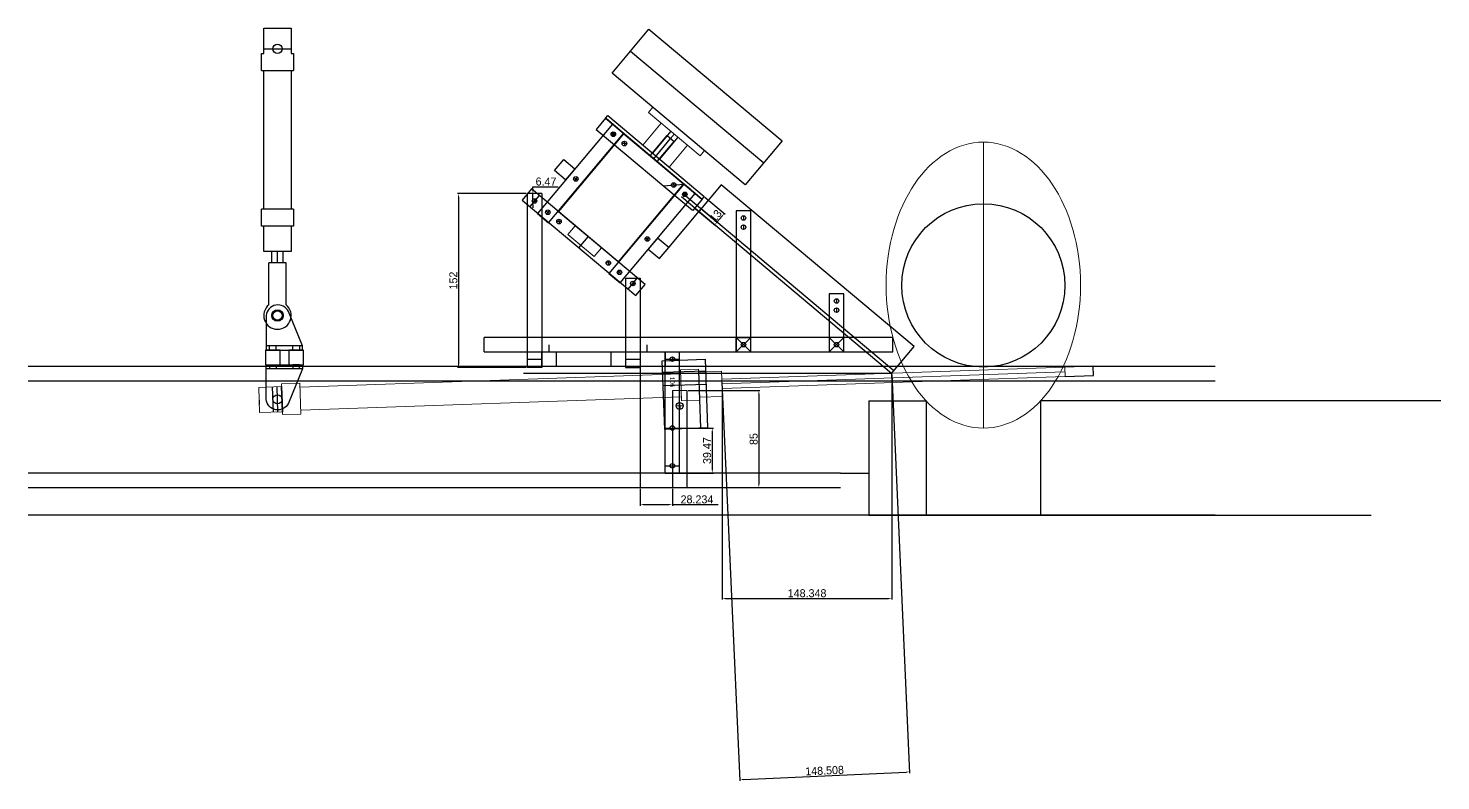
# Model space of a CAD drawing. Header units: millimetres. Extents: x -15418 to 43885, y -27590 to 23052.
# Drawn here: x 11688 to 12923, y -17196 to -16539 of the extents above; entities that cross this region are included whole.
import ezdxf

# ---------------------------------------------------------------- set-up
doc = ezdxf.new("R2010")
doc.units = ezdxf.units.MM
doc.header["$LTSCALE"] = 0.5
doc.layers.get('0').update_dxf_attribs({"lineweight": 5})
doc.layers.get('Defpoints').update_dxf_attribs({"color": 4})
for name, color, linetype in [('Layer1', 1, 'Continuous'), ('Layer2', 2, 'Continuous'), ('Layer3', 9, 'Continuous'), ('Layer4', 6, 'Continuous')]:
    doc.layers.add(name, color=color, linetype=linetype)
doc.layers.add('Layer5', color=51, linetype='Continuous', lineweight=5)
doc.layers.add('Layer9', color=3, linetype='Continuous', lineweight=5)
doc.dimstyles.new('ISO-25', dxfattribs={"dimtxt": 7, "dimasz": 3, "dimexe": 1, "dimexo": 1, "dimgap": 1, "dimtad": 1, "dimtoh": 1, "dimdec": 3, "dimdsep": 46, "dimtxsty": 'Standard', "dimcen": 2.5, "dimadec": 0, "dimazin": 0, "dimtfac": 1, "dimtdec": 3, "dimtmove": 0, "dimatfit": 3, "dimfxl": 1, "dimarcsym": 1})

# ---------------------------------------------------------------- blocks, each defined once
blk = doc.blocks.new('*D193')
at = {"layer": 'Defpoints', "color": 0, "transparency": 16777216}
for p in [(12124.4, -16683), (12064.3, -16835), (12124.4, -16835)]:
    blk.add_point(p, dxfattribs=at)
at = {"layer": 'Layer1', "color": 0, "lineweight": -2, "transparency": 16777216}
for p, q in [((12123.4, -16683), (12063.3, -16683)), ((12064.3, -16686), (12064.3, -16832)), ((12123.4, -16835), (12063.3, -16835))]:
    blk.add_line(p, q, dxfattribs=at)
at = {"layer": 'Layer1', "color": 0, "transparency": 16777216}
for points in [[(12063.8, -16686), (12064.8, -16686), (12064.3, -16683)], [(12063.8, -16832), (12064.8, -16832), (12064.3, -16835)]]:
    blk.add_solid(points, dxfattribs=at)
at = {"layer": 'Layer1', "color": 0, "transparency": 16777216, "insert": (12059.8, -16759), "char_height": 7, "attachment_point": 5, "rotation": 90}
blk.add_mtext('152', dxfattribs=at)
blk = doc.blocks.new('*D194')
at = {"layer": 'Defpoints', "color": 0, "transparency": 16777216}
for p in [(12129.3, -16683), (12130.8, -16683), (12130.8, -16689.5)]:
    blk.add_point(p, dxfattribs=at)
at = {"layer": 'Layer1', "color": 0, "lineweight": -2, "transparency": 16777216}
for p, q in [((12129.8, -16683), (12128.3, -16683)), ((12129.3, -16680), (12129.3, -16677)), ((12129.3, -16677), (12151.3, -16677)), ((12129.3, -16689.5), (12129.3, -16683)), ((12129.8, -16689.5), (12128.3, -16689.5)), ((12129.3, -16692.5), (12129.3, -16695.5))]:
    blk.add_line(p, q, dxfattribs=at)
at = {"layer": 'Layer1', "color": 0, "transparency": 16777216}
for points in [[(12128.8, -16680), (12129.8, -16680), (12129.3, -16683)], [(12128.8, -16692.5), (12129.8, -16692.5), (12129.3, -16689.5)]]:
    blk.add_solid(points, dxfattribs=at)
at = {"layer": 'Layer1', "color": 0, "transparency": 16777216, "insert": (12140.8, -16672.5), "char_height": 7, "attachment_point": 5}
blk.add_mtext('6.47', dxfattribs=at)
blk = doc.blocks.new('*D195')
at = {"layer": 'Defpoints', "color": 0, "transparency": 16777216}
for p in [(12264, -16855), (12264, -16940), (12326.9, -16940)]:
    blk.add_point(p, dxfattribs=at)
at = {"layer": 'Layer1', "color": 0, "lineweight": -2, "transparency": 16777216}
for p, q in [((12265, -16855), (12327.9, -16855)), ((12326.9, -16858), (12326.9, -16937)), ((12265, -16940), (12327.9, -16940))]:
    blk.add_line(p, q, dxfattribs=at)
at = {"layer": 'Layer1', "color": 0, "transparency": 16777216}
for points in [[(12326.4, -16858), (12327.4, -16858), (12326.9, -16855)], [(12326.4, -16937), (12327.4, -16937), (12326.9, -16940)]]:
    blk.add_solid(points, dxfattribs=at)
at = {"layer": 'Layer1', "color": 0, "transparency": 16777216, "insert": (12322.4, -16897.5), "char_height": 7, "attachment_point": 5, "rotation": 90}
blk.add_mtext('85', dxfattribs=at)
blk = doc.blocks.new('*D196')
at = {"layer": 'Defpoints', "color": 0, "transparency": 16777216}
for p in [(12443.3, -16848.1), (12294.9, -16855), (12443.3, -17036.8)]:
    blk.add_point(p, dxfattribs=at)
at = {"layer": 'Layer1', "color": 0, "lineweight": -2, "transparency": 16777216}
for p, q in [((12294.9, -16856), (12294.9, -17037.8)), ((12443.3, -16849.1), (12443.3, -17037.8)), ((12297.9, -17036.8), (12440.3, -17036.8))]:
    blk.add_line(p, q, dxfattribs=at)
at = {"layer": 'Layer1', "color": 0, "transparency": 16777216}
for points in [[(12297.9, -17036.3), (12297.9, -17037.3), (12294.9, -17036.8)], [(12440.3, -17036.3), (12440.3, -17037.3), (12443.3, -17036.8)]]:
    blk.add_solid(points, dxfattribs=at)
at = {"layer": 'Layer1', "color": 0, "transparency": 16777216, "insert": (12369.1, -17032.3), "char_height": 7, "attachment_point": 5}
blk.add_mtext('148.348', dxfattribs=at)
blk = doc.blocks.new('*D197')
at = {"layer": 'Defpoints', "color": 0, "transparency": 16777216}
for p in [(12223.1, -16940), (12251.3, -16940), (12251.3, -16954.8)]:
    blk.add_point(p, dxfattribs=at)
at = {"layer": 'Layer1', "color": 0, "lineweight": -2, "transparency": 16777216}
for p, q in [((12223.1, -16941), (12223.1, -16955.8)), ((12251.3, -16941), (12251.3, -16955.8)), ((12226.1, -16954.8), (12248.3, -16954.8)), ((12251.3, -16954.8), (12291.3, -16954.8))]:
    blk.add_line(p, q, dxfattribs=at)
at = {"layer": 'Layer1', "color": 0, "transparency": 16777216}
for points in [[(12226.1, -16954.3), (12226.1, -16955.3), (12223.1, -16954.8)], [(12248.3, -16954.3), (12248.3, -16955.3), (12251.3, -16954.8)]]:
    blk.add_solid(points, dxfattribs=at)
at = {"layer": 'Layer1', "color": 0, "transparency": 16777216, "insert": (12272.8, -16950.3), "char_height": 7, "attachment_point": 5}
blk.add_mtext('28.234', dxfattribs=at)
blk = doc.blocks.new('*D198')
at = {"layer": 'Defpoints', "color": 0, "transparency": 16777216}
for p in [(12279.1, -16685.6), (12270.7, -16695.5), (12288.3, -16710.3)]:
    blk.add_point(p, dxfattribs=at)
at = {"layer": 'Layer1', "color": 0, "lineweight": -2, "transparency": 16777216}
for p, q in [((12279.8, -16686.2), (12297.5, -16701)), ((12271.5, -16696.2), (12289.1, -16711)), ((12294.8, -16702.7), (12290.3, -16708))]:
    blk.add_line(p, q, dxfattribs=at)
at = {"layer": 'Layer1', "color": 0, "transparency": 16777216}
for points in [[(12289.9, -16707.7), (12290.7, -16708.3), (12288.3, -16710.3)], [(12294.4, -16702.3), (12295.2, -16703), (12296.7, -16700.4)]]:
    blk.add_solid(points, dxfattribs=at)
at = {"layer": 'Layer1', "color": 0, "transparency": 16777216, "insert": (12289.1, -16702.4), "char_height": 7, "attachment_point": 5, "rotation": 50}
blk.add_mtext('13', dxfattribs=at)
blk = doc.blocks.new('*D199')
at = {"layer": 'Defpoints', "color": 0, "lineweight": -2, "transparency": 16777216}
for p, q in [((12294.7, -16847.8), (12310.4, -17196.1)), ((12443.1, -16841.1), (12458.8, -17189.4)), ((12313.4, -17195), (12455.7, -17188.6))]:
    blk.add_line(p, q, dxfattribs=at)
at = {"layer": 'Defpoints', "color": 0, "transparency": 16777216}
for p in [(12294.6, -16846.8), (12443, -16840.1), (12458.7, -17188.4)]:
    blk.add_point(p, dxfattribs=at)
for points in [[(12455.7, -17188.1), (12455.8, -17189.1), (12458.7, -17188.4)], [(12313.3, -17194.5), (12313.4, -17195.5), (12310.4, -17195.1)]]:
    blk.add_solid(points, dxfattribs=at)
at = {"layer": 'Defpoints', "color": 0, "transparency": 16777216, "insert": (12384.4, -17187.3), "char_height": 7, "attachment_point": 5, "rotation": 2.5849}
blk.add_mtext('148.508', dxfattribs=at)
blk = doc.blocks.new('*D200')
at = {"layer": 'Defpoints', "color": 0, "transparency": 16777216}
for p in [(12251.3, -16887.9), (12251.3, -16927.3), (12286.2, -16927.3)]:
    blk.add_point(p, dxfattribs=at)
at = {"layer": 'Layer1', "color": 0, "lineweight": -2, "transparency": 16777216}
for p, q in [((12252.3, -16887.9), (12287.2, -16887.9)), ((12286.2, -16890.9), (12286.2, -16924.3)), ((12252.3, -16927.3), (12287.2, -16927.3))]:
    blk.add_line(p, q, dxfattribs=at)
at = {"layer": 'Layer1', "color": 0, "transparency": 16777216}
for points in [[(12285.7, -16890.9), (12286.7, -16890.9), (12286.2, -16887.9)], [(12285.7, -16924.3), (12286.7, -16924.3), (12286.2, -16927.3)]]:
    blk.add_solid(points, dxfattribs=at)
at = {"layer": 'Layer1', "color": 0, "transparency": 16777216, "insert": (12281.7, -16907.6), "char_height": 7, "attachment_point": 5, "rotation": 90}
blk.add_mtext('39.47', dxfattribs=at)

msp = doc.modelspace()

# ---------------------------------------------------------------- linework, layer by layer
at = {"transparency": 33554661}
for p, q in [((12230.4178, -16612.1003), (12234.2745, -16607.504)), ((12275.6144, -16650.0248), (12230.4178, -16612.1003)), ((12234.2745, -16607.504), (12279.4712, -16645.4285)), ((12241.5255, -16621.4207), (12225.4558, -16640.5718)), ((12208.9726, -16630.657), (12151.7645, -16698.835)), ((12253.0161, -16631.0625), (12236.9464, -16650.2136)), ((12248.4371, -16659.8555), (12225.4558, -16640.5718)), ((12264.5068, -16640.7044), (12248.4371, -16659.8555)), ((12279.4712, -16645.4285), (12275.6144, -16650.0248)), ((12203.8555, -16742.5445), (12261.0636, -16674.3666)), ((12151.7645, -16698.835), (12203.8555, -16742.5445)), ((12166.3193, -16711.0479), (12159.8593, -16718.7467)), ((12189.3006, -16730.3316), (12166.3193, -16711.0479)), ((12159.8593, -16718.7467), (12182.8406, -16738.0303)), ((12182.8406, -16738.0303), (12189.3006, -16730.3316))]:
    msp.add_line(p, q, dxfattribs=at)
at = {"layer": 'Defpoints', "transparency": 33554661}
for p, q in [((12294.0813, -16675.3109), (12274.4763, -16698.6752)), ((12462.6111, -16816.7241), (12294.0813, -16675.3109)), ((12443.006, -16840.0885), (12274.4763, -16698.6752)), ((12444.9344, -16837.7903), (12276.4046, -16696.3771)), ((12242.4997, -16829.0793), (12279.9768, -16827.7706)), ((12244.5936, -16889.0428), (12242.4997, -16829.0793)), ((12279.9768, -16827.7706), (12282.0708, -16887.7341)), ((12242.8487, -16839.0733), (12280.3258, -16837.7645)), ((12276.0745, -16887.9435), (12274.3295, -16837.9739)), ((12280.7446, -16849.7572), (12243.2675, -16851.0659)), ((12251.2873, -16855.0261), (12251.2873, -16940.026)), ((12263.9873, -16855.0261), (12263.9873, -16940.026)), ((12260.6355, -16868.4704), (12254.6391, -16868.6798)), ((12257.5326, -16865.5769), (12257.742, -16871.5733)), ((12282.0708, -16887.7341), (12244.5936, -16889.0428)), ((12398.2365, -16927.326), (12423.2365, -16927.326))]:
    msp.add_line(p, q, dxfattribs=at)
msp.add_circle((12257.6373, -16868.5751), 3, dxfattribs=at)
at = {"layer": 'Layer1', "transparency": 33554661}
for p, q in [((11893.9731, -16560.5045), (11893.9731, -16538.5045)), ((11893.9731, -16538.5045), (11917.9731, -16538.5045)), ((11917.9731, -16538.5045), (11917.9731, -16560.5045)), ((12198.6535, -16577.6144), (12230.7929, -16539.3122)), ((12230.7929, -16539.3122), (12347.2316, -16637.0159)), ((11891.9731, -16575.5045), (11891.9731, -16560.5045)), ((11891.9731, -16560.5045), (11893.9731, -16560.5045)), ((11893.9731, -16556.5045), (11917.9731, -16556.5045)), ((11917.9731, -16560.5045), (11919.9731, -16560.5045)), ((11919.9731, -16560.5045), (11919.9731, -16575.5045)), ((12214.7232, -16558.4633), (12331.1619, -16656.167)), ((11891.9731, -16575.5045), (11919.9731, -16575.5045)), ((11893.9731, -16696.5045), (11893.9731, -16575.5045)), ((11917.9731, -16575.5045), (11917.9731, -16696.5045)), ((12315.0922, -16675.3181), (12198.6535, -16577.6144)), ((12198.8608, -16622.1722), (12133.2964, -16700.3087)), ((12192.8856, -16617.1585), (12184.7222, -16626.8872)), ((12192.8856, -16617.1585), (12194.814, -16614.8603)), ((12277.1505, -16687.8651), (12192.8856, -16617.1585)), ((12192.8856, -16617.1585), (12277.1505, -16687.8651)), ((12203.3038, -16625.9004), (12193.5751, -16617.737)), ((12194.814, -16614.8603), (12279.0789, -16685.567)), ((12208.5895, -16630.3356), (12198.8608, -16622.1722)), ((12203.3038, -16625.9004), (12213.0326, -16634.0638)), ((12143.0252, -16708.4721), (12208.5895, -16630.3356)), ((12184.7222, -16626.8872), (12268.9871, -16697.5939)), ((12201.6358, -16630.944), (12197.6511, -16631.2926)), ((12201.1755, -16632.4039), (12198.1114, -16629.8327)), ((12198.3579, -16632.6504), (12200.929, -16629.5862)), ((12199.8178, -16633.1107), (12199.4691, -16629.1259)), ((12208.9726, -16630.657), (12261.0636, -16674.3666)), ((12209.1979, -16637.2893), (12209.5465, -16641.2741)), ((12231.9539, -16649.9406), (12246.738, -16632.3216)), ((12235.0181, -16652.5118), (12249.8022, -16634.8928)), ((12238.0822, -16655.0829), (12252.8664, -16637.4639)), ((12246.738, -16632.3216), (12252.8664, -16637.4639)), ((12347.2316, -16637.0159), (12315.0922, -16675.3181)), ((12211.3646, -16639.1074), (12207.3798, -16639.456)), ((12231.9539, -16649.9406), (12238.0822, -16655.0829)), ((12148.1864, -16662.8058), (12156.3498, -16653.0771)), ((12157.9152, -16670.9692), (12148.1864, -16662.8058)), ((12156.3498, -16653.0771), (12166.0786, -16661.2405)), ((12166.0786, -16661.2405), (12157.9152, -16670.9692)), ((12165.3292, -16668.901), (12168.3934, -16671.4721)), ((12168.1469, -16668.6545), (12165.5757, -16671.7186)), ((12261.4466, -16674.688), (12195.8823, -16752.8245)), ((12243.5544, -16676.2533), (12261.4466, -16674.688)), ((12254.4929, -16675.2963), (12250.5081, -16675.6449)), ((12252.3262, -16673.4782), (12252.6748, -16677.463)), ((12266.7323, -16679.1232), (12257.0035, -16670.9598)), ((12271.1754, -16682.8514), (12261.4466, -16674.688)), ((12128.0171, -16678.9085), (12119.8537, -16688.6373)), ((12124.4032, -16683.0237), (12124.4032, -16835.0237)), ((12137.1032, -16683.0237), (12124.4032, -16683.0237)), ((12134.8349, -16684.6294), (12126.6715, -16694.3581)), ((12227.6029, -16762.4709), (12128.0171, -16678.9085)), ((12130.7532, -16687.4937), (12130.7532, -16691.4937)), ((12137.1032, -16683.0237), (12137.1032, -16835.0237)), ((12205.611, -16760.9879), (12271.1754, -16682.8514)), ((12286.8096, -16709.0241), (12259.332, -16685.9677)), ((12264.2217, -16683.4597), (12260.2369, -16683.8084)), ((12260.6972, -16682.3485), (12263.7614, -16684.9196)), ((12260.9437, -16685.1661), (12263.5149, -16682.102)), ((12288.7379, -16706.726), (12261.2604, -16683.6696)), ((12262.4036, -16685.6264), (12262.055, -16681.6416)), ((12266.7323, -16679.1232), (12276.4611, -16687.2866)), ((12279.0789, -16685.567), (12277.1505, -16687.8651)), ((11891.9731, -16711.5045), (11891.9731, -16696.5045)), ((11919.9731, -16696.5045), (11891.9731, -16696.5045)), ((11919.9731, -16696.5045), (11919.9731, -16711.5045)), ((12119.8537, -16688.6373), (12219.4395, -16772.1997)), ((12128.7532, -16689.4937), (12132.7532, -16689.4937)), ((12143.9626, -16700.5778), (12140.8984, -16698.0066)), ((12141.1449, -16700.8243), (12143.7161, -16697.7601)), ((12277.2508, -16687.9492), (12269.0874, -16697.678)), ((11919.9731, -16711.5045), (11891.9731, -16711.5045)), ((11893.9731, -16733.5045), (11893.9731, -16711.5045)), ((11917.9731, -16711.5045), (11917.9731, -16733.5045)), ((12133.2964, -16700.3087), (12143.0252, -16708.4721)), ((12154.1565, -16707.2853), (12150.1717, -16707.634)), ((12151.9898, -16705.4673), (12152.3384, -16709.452)), ((12169.6466, -16730.4185), (12177.81, -16720.6897)), ((12227.915, -16721.4167), (12230.9792, -16723.9879)), ((12230.7327, -16721.1702), (12228.1615, -16724.2344)), ((12238.3932, -16721.9196), (12230.2298, -16731.6484)), ((12248.122, -16730.083), (12238.3932, -16721.9196)), ((11917.9731, -16733.5045), (11893.9731, -16733.5045)), ((11900.9731, -16743.5045), (11900.9731, -16733.5045)), ((11905.9731, -16743.5045), (11905.9731, -16733.5045)), ((11910.9731, -16743.5045), (11910.9731, -16733.5045)), ((12230.2298, -16731.6484), (12239.9586, -16739.8118)), ((12239.9586, -16739.8118), (12248.122, -16730.083)), ((11913.4731, -16743.5045), (11898.4731, -16743.5045)), ((11898.4731, -16780.137), (11898.4731, -16743.5045)), ((11913.4731, -16780.137), (11913.4731, -16743.5045)), ((12197.2848, -16743.4743), (12193.3, -16743.8229)), ((12195.1181, -16741.6562), (12195.4667, -16745.641)), ((12195.8823, -16752.8245), (12205.611, -16760.9879)), ((12203.4843, -16750.5224), (12206.5484, -16753.0935)), ((12203.7308, -16753.34), (12206.3019, -16750.2759)), ((12210.3534, -16757.0245), (12210.3534, -16835.0245)), ((12210.3534, -16757.0245), (12223.0534, -16757.0245)), ((12210.3534, -16759.6145), (12210.3534, -16763.6145)), ((12212.6217, -16766.4789), (12220.7851, -16756.7501)), ((12216.7034, -16759.6145), (12216.7034, -16763.6145)), ((12216.7034, -16761.6145), (12218.7034, -16761.6145)), ((12223.0534, -16757.0245), (12223.0534, -16940.026)), ((12219.4395, -16772.1997), (12227.6029, -16762.4709)), ((12444.017, -16808.686), (12086.6902, -16808.686)), ((12444.017, -16821.386), (12444.017, -16808.686)), ((11908.2431, -16819.8245), (11895.5431, -16819.8245)), ((11895.5431, -16819.8245), (11895.5431, -16832.5245)), ((11927.9255, -16816.1445), (11895.994, -16816.1445)), ((11898.8931, -16819.8245), (11898.8931, -16816.1445)), ((11904.8931, -16819.8245), (11904.8931, -16816.1445)), ((11908.2431, -16832.5245), (11908.2431, -16819.8245)), ((11928.6231, -16819.8245), (11915.9231, -16819.8245)), ((11915.9231, -16819.8245), (11915.9231, -16832.5245)), ((11928.6231, -16832.5245), (11928.6231, -16819.8245)), ((12086.6902, -16821.386), (12444.017, -16821.386)), ((12137.1032, -16834.086), (12137.1032, -16821.386)), ((12137.1032, -16821.386), (12149.8032, -16821.386)), ((12149.8032, -16821.386), (12149.8032, -16834.086)), ((12197.6534, -16834.086), (12197.6534, -16821.386)), ((12197.6534, -16821.386), (12210.3534, -16821.386)), ((12210.3534, -16821.386), (12210.3534, -16834.086)), ((12244.9373, -16927.326), (12244.9373, -16821.326)), ((12244.9373, -16821.326), (12257.6373, -16821.326)), ((12244.9373, -16821.356), (12244.9373, -16834.056)), ((12257.6373, -16927.326), (12257.6373, -16821.326)), ((12257.6373, -16834.056), (12257.6373, -16821.356)), ((12443.006, -16840.0885), (12462.6111, -16816.7241)), ((12725.9252, -16834.086), (11688.0263, -16834.086)), ((11895.5431, -16832.5245), (11908.2431, -16832.5245)), ((11898.8931, -16832.5245), (11898.8931, -16836.2045)), ((11898.8931, -16832.5245), (11904.8931, -16832.5245)), ((11904.8931, -16832.5245), (11904.8931, -16836.2045)), ((11915.9231, -16832.5245), (11928.6231, -16832.5245)), ((11919.2731, -16832.5245), (11925.2731, -16832.5245)), ((12124.4032, -16827.736), (12137.1032, -16827.736)), ((12137.1032, -16835.0237), (12124.4032, -16835.0237)), ((12149.8032, -16834.086), (12137.1032, -16834.086)), ((12210.3534, -16834.086), (12197.6534, -16834.086)), ((12210.3534, -16827.736), (12223.0534, -16827.736)), ((12210.3534, -16835.0245), (12223.0534, -16835.0245)), ((12244.9373, -16827.706), (12257.6373, -16827.706)), ((12251.2873, -16825.706), (12251.2873, -16829.706)), ((12619.3985, -16833.9287), (12594.4137, -16834.8012)), ((12619.6777, -16841.9238), (12619.3985, -16833.9287)), ((12725.9252, -16846.786), (11688.0263, -16846.786)), ((11927.9255, -16836.2045), (11895.994, -16836.2045)), ((12594.6929, -16842.7963), (12619.6777, -16841.9238)), ((12423.2365, -16864.086), (12423.2365, -16964.086)), ((12423.2365, -16864.086), (12473.2365, -16864.086)), ((12473.2365, -16864.086), (12473.2365, -16964.086)), ((12923.2365, -16864.086), (12573.2365, -16864.086)), ((12573.2365, -16864.086), (12573.2365, -16964.086)), ((12244.9373, -16887.856), (12257.6373, -16887.856)), ((12251.2873, -16885.856), (12251.2873, -16889.856)), ((12244.9373, -16920.946), (12257.6373, -16920.946)), ((12251.2873, -16918.946), (12251.2873, -16922.946)), ((12398.2365, -16927.326), (11688.0263, -16927.326)), ((12244.9373, -16927.326), (12257.6373, -16927.326)), ((12398.2365, -16940.026), (11688.0263, -16940.026)), ((12725.9252, -16964.086), (11688.0263, -16964.086)), ((12423.2365, -16964.086), (12862.4112, -16964.086))]:
    msp.add_line(p, q, dxfattribs=at)
for points in [[(11895.994, -16789.5045), (11895.994, -16819.8245), (11927.9931, -16819.8245), (11927.9255, -16816.1445), (11915.5897, -16786.1493, 0.748985189)], [(11895.994, -16862.8445), (11895.994, -16832.5245), (11927.9931, -16832.5245), (11927.9255, -16836.2045), (11915.5897, -16866.1998, -0.748985189)]]:
    msp.add_lwpolyline(points, format="xyb", close=True, dxfattribs=at)
for points in [[(11925.2731, -16816.1445), (11925.2731, -16819.8245), (11919.2731, -16819.8245), (11919.2731, -16816.1445)], [(11925.2731, -16836.2045), (11925.2731, -16832.5245), (11919.2731, -16832.5245), (11919.2731, -16836.2045)]]:
    msp.add_lwpolyline(points, dxfattribs=at)
for centre, radius in [((11905.9731, -16556.5045), 4), ((12199.6435, -16631.1183), 2), ((12199.6435, -16631.1183), 2), ((12209.3722, -16639.2817), 2), ((12166.8613, -16670.1866), 2), ((12252.5005, -16675.4706), 2), ((12130.7532, -16689.4937), 2), ((12262.2293, -16683.634), 2), ((12262.2293, -16683.634), 2), ((12142.4305, -16699.2922), 2), ((12523.2365, -16763.1981), 71.354), ((12152.1641, -16707.4596), 2), ((12229.4471, -16722.7023), 2), ((12195.2924, -16743.6486), 2), ((12205.0164, -16751.8079), 2), ((12216.7034, -16761.6145), 2), ((11905.9731, -16789.5045), 5), ((11905.9731, -16789.5045), 4), ((12251.2873, -16827.706), 2), ((11905.9731, -16862.8445), 4), ((12251.2873, -16887.856), 2), ((12251.2873, -16920.946), 2)]:
    msp.add_circle(centre, radius, dxfattribs=at)
msp.add_arc((11905.9731, -16789.5045), 12, 128.6821875, 51.3178125, dxfattribs=at)
at = {"layer": 'Layer2', "transparency": 33554661}
for p, q in [((12249.9519, -16628.4914), (12233.8823, -16647.6425)), ((12256.0803, -16633.6337), (12240.0106, -16652.7848)), ((12307.1152, -16697.9732), (12307.1152, -16821.386)), ((12319.8152, -16697.9732), (12307.1152, -16697.9732)), ((12319.8152, -16821.386), (12319.8152, -16697.9732)), ((12313.4652, -16702.3232), (12313.4652, -16706.3232)), ((12313.4652, -16710.3232), (12313.4652, -16714.3232)), ((12388.5293, -16770.513), (12388.5293, -16821.386)), ((12401.2293, -16770.513), (12388.5293, -16770.513)), ((12401.2293, -16821.386), (12401.2293, -16770.513)), ((12394.8793, -16774.863), (12394.8793, -16778.863)), ((12394.8793, -16782.863), (12394.8793, -16786.863)), ((12086.6902, -16821.386), (12086.6902, -16808.686)), ((12307.1152, -16808.686), (12319.8152, -16808.686)), ((12319.8152, -16808.686), (12307.1152, -16821.386)), ((12307.1152, -16821.386), (12307.1152, -16808.686)), ((12307.1152, -16808.686), (12319.8152, -16821.386)), ((12319.8152, -16808.686), (12319.8152, -16808.686)), ((12388.5293, -16808.686), (12401.2293, -16821.386)), ((12401.2293, -16808.686), (12388.5293, -16821.386)), ((12401.2293, -16821.386), (12401.2293, -16808.686)), ((12143.4532, -16821.386), (12143.4532, -16815.036)), ((12229.4034, -16821.386), (12229.4034, -16815.036)), ((12307.1152, -16821.386), (12319.8152, -16821.386)), ((12388.5293, -16821.386), (12401.2293, -16821.386)), ((11902.3594, -16873.9774), (11901.5916, -16851.9908)), ((11906.357, -16873.8378), (11905.5892, -16851.8512)), ((11910.3545, -16873.6982), (11909.5867, -16851.7116)), ((11910.3545, -16873.6982), (11909.5867, -16851.7116)), ((11909.5867, -16851.7116), (11910.3545, -16873.6982))]:
    msp.add_line(p, q, dxfattribs=at)
for centre in [(12313.4652, -16704.3232), (12313.4652, -16712.3232), (12394.8793, -16776.863), (12394.8793, -16784.863), (12313.4652, -16815.036), (12394.8793, -16815.036)]:
    msp.add_circle(centre, 2, dxfattribs=at)
at = {"layer": 'Layer3', "transparency": 33554661}
msp.add_line((12248.122, -16730.083), (12276.4046, -16696.3771), dxfattribs=at)
at = {"layer": 'Layer4', "transparency": 33554661}
msp.add_line((12443.006, -16840.0885), (12121.006, -16840.0885), dxfattribs=at)
at = {"layer": 'Layer5', "transparency": 33554661}
msp.add_line((12523.2365, -16887.9998), (12523.2365, -16637.9998), dxfattribs=at)
msp.add_ellipse((12523.2365, -16762.9998), major_axis=(0, -125), ratio=0.68, dxfattribs=at)
at = {"layer": 'Layer9', "transparency": 33554661}
for p, q in [((12257.6373, -16868.5751), (12257.6373, -16828.5507)), ((12294.5965, -16845.2711), (12594.4137, -16834.8012)), ((12594.4137, -16834.8012), (12594.6929, -16842.7963)), ((12258.409, -16840.5311), (11925.6119, -16852.1526)), ((12274.2771, -16836.4748), (12258.2869, -16837.0332)), ((12258.2869, -16837.0332), (12259.2292, -16864.0168)), ((12275.2194, -16863.4584), (12274.2771, -16836.4748)), ((12294.3522, -16838.2753), (12274.3644, -16838.9733)), ((12274.3644, -16838.9733), (12275.1322, -16860.9599)), ((12295.12, -16860.2619), (12294.3522, -16838.2753)), ((12294.8757, -16853.2662), (12294.5965, -16845.2711)), ((12294.7361, -16849.2686), (12594.5533, -16838.7988)), ((12594.6929, -16842.7963), (12294.8757, -16853.2662)), ((12443.006, -16840.0885), (12443.2852, -16848.0836)), ((12523.2365, -16837.2868), (12523.5157, -16845.2819)), ((11889.5989, -16852.4096), (11909.5867, -16851.7116)), ((11890.3667, -16874.3962), (11889.5989, -16852.4096)), ((11890.1224, -16867.4005), (11889.8432, -16859.4054)), ((11909.4995, -16849.2131), (11925.4897, -16848.6548)), ((11910.4418, -16876.1967), (11909.4995, -16849.2131)), ((11925.4897, -16848.6548), (11926.432, -16875.6383)), ((11926.3099, -16872.1404), (12259.107, -16860.5189)), ((12251.2873, -16855.0261), (12263.9873, -16855.0261)), ((12275.1322, -16860.9599), (12295.12, -16860.2619)), ((12259.2292, -16864.0168), (12275.2194, -16863.4584)), ((11910.3545, -16873.6982), (11890.3667, -16874.3962)), ((11926.432, -16875.6383), (11910.4418, -16876.1967)), ((12251.2873, -16940.026), (12263.9873, -16940.026))]:
    msp.add_line(p, q, dxfattribs=at)

# ---------------------------------------------------------------- texts
at = {"layer": 'Layer1', "transparency": 33554661, "insert": (12253.2019, -16843.0878), "char_height": 4, "attachment_point": 1, "rotation": 270}
msp.add_mtext_dynamic_manual_height_columns('106', width=16.643263, gutter_width=20, heights=[0], dxfattribs=at)

# ---------------------------------------------------------------- dimensions: what is measured, and where the dimension line sits
at = {"layer": 'Defpoints', "transparency": 33554661}
dim = msp.add_aligned_dim(p1=(12294.6494, -16846.786), p2=(12443.006, -16840.0885), distance=-348.6988, dimstyle='ISO-25', dxfattribs=at)
dim.commit()
dim.dimension.update_dxf_attribs({"geometry": '*D199', "text_midpoint": (12384.3508, -17187.2858)})
at = {"layer": 'Layer1', "transparency": 33554661}
for base, p1, p2, picture, middle in [((12129.3025, -16683.0237), (12130.7532, -16689.4937), (12130.7532, -16683.0237), '*D194', (12140.8025, -16672.5237)), ((12064.3062, -16835.0237), (12124.4032, -16683.0237), (12124.4032, -16835.0237), '*D193', (12059.8062, -16759.0237)), ((12326.8554, -16940.026), (12263.9873, -16855.0261), (12263.9873, -16940.026), '*D195', (12322.3554, -16897.5261))]:
    dim = msp.add_linear_dim(base=base, p1=p1, p2=p2, angle=90, dimstyle='ISO-25', dxfattribs=at)
    dim.commit()
    dim.dimension.update_dxf_attribs({"geometry": picture, "text_midpoint": middle})
for p1, p2, distance, picture, middle in [((12279.0789, -16685.567), (12270.7226, -16695.5255), 23.0083, '*D198', (12289.0789, -16702.4431)), ((12251.2873, -16887.856), (12251.2873, -16927.326), 34.9589, '*D200', (12281.7461, -16907.591))]:
    dim = msp.add_aligned_dim(p1=p1, p2=p2, distance=distance, dimstyle='ISO-25', dxfattribs=at)
    dim.commit()
    dim.dimension.update_dxf_attribs({"geometry": picture, "text_midpoint": middle})
for base, p1, p2, picture, middle in [((12443.2852, -17036.8427), (12294.9371, -16855.0261), (12443.2852, -16848.0836), '*D196', (12369.1112, -17032.3427)), ((12251.2873, -16954.8204), (12223.0534, -16940.026), (12251.2873, -16940.026), '*D197', (12272.7873, -16950.3204))]:
    dim = msp.add_linear_dim(base=base, p1=p1, p2=p2, dimstyle='ISO-25', dxfattribs=at)
    dim.commit()
    dim.dimension.update_dxf_attribs({"geometry": picture, "text_midpoint": middle})

doc.saveas('drawing.dxf')
